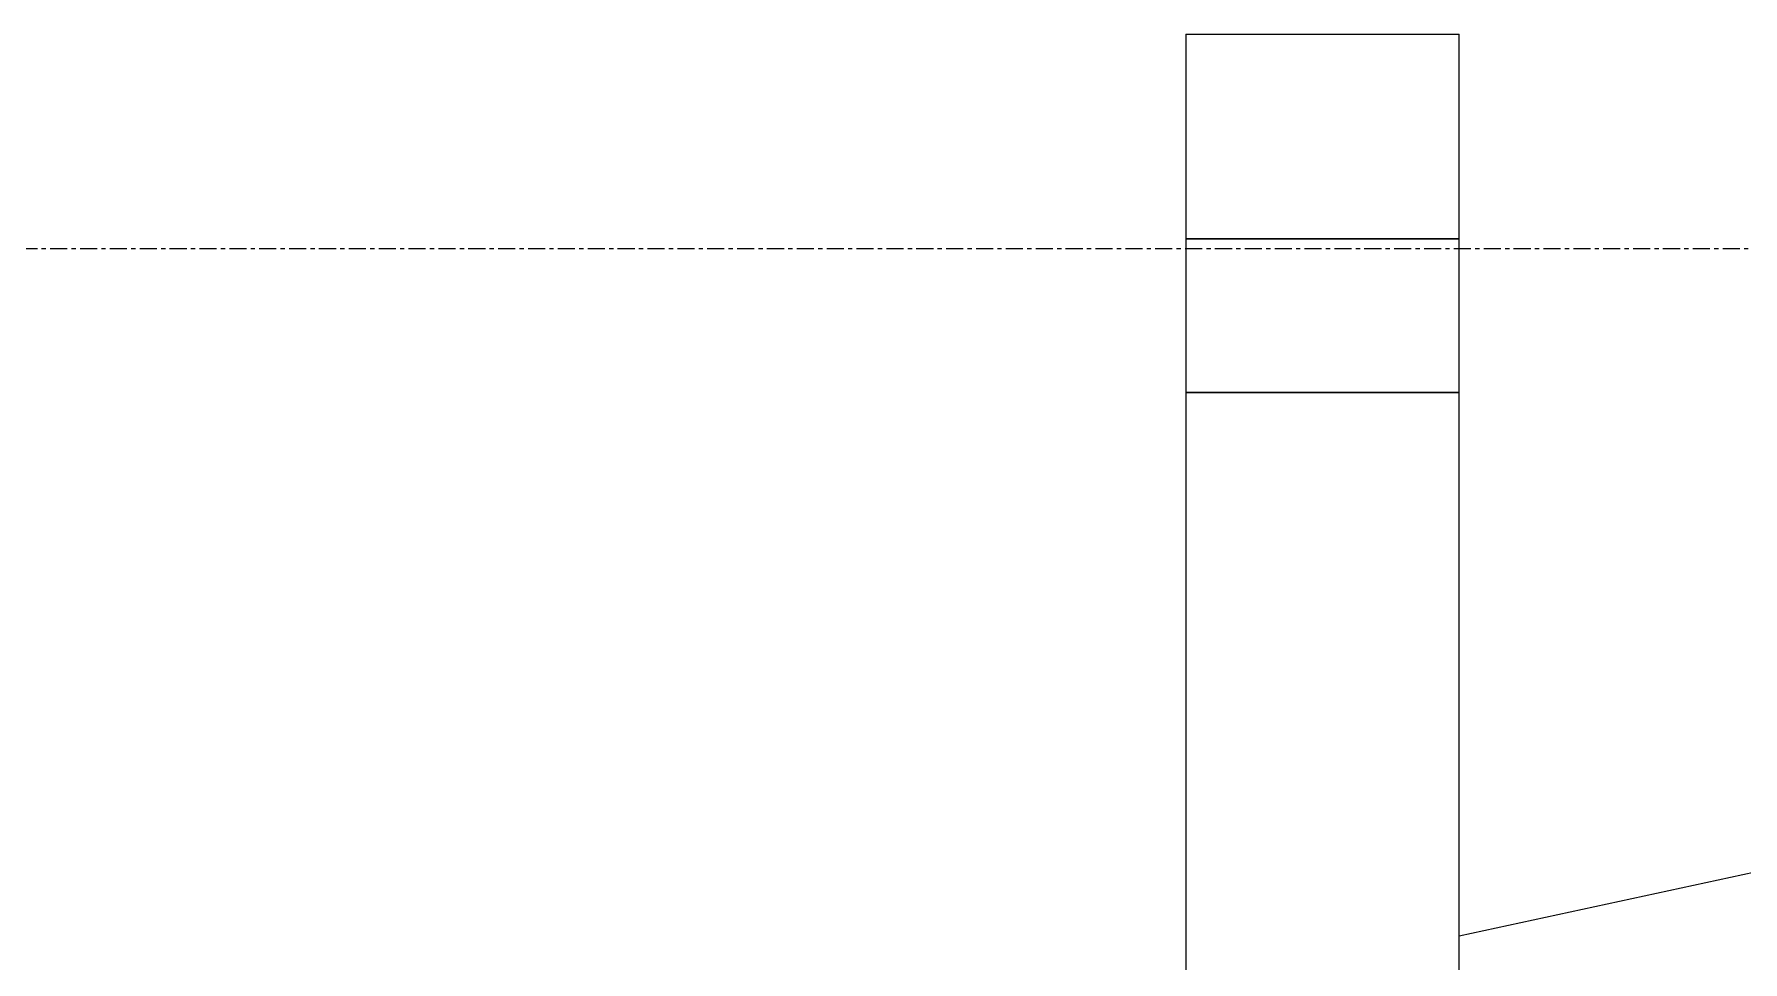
# Model space of a CAD drawing. Header units: inches. Extents: x 9661 to 15313, y -314 to 660.
# Drawn here: x 13186.8 to 13236.9, y -20.9 to 6.3 of the extents above; entities that cross this region are included whole.
import ezdxf

# ---------------------------------------------------------------- set-up
doc = ezdxf.new("R2010")
doc.units = ezdxf.units.IN
doc.header["$MEASUREMENT"] = 0
doc.linetypes.add('Grid Line 1_2_', pattern=[0.875, 0.5, -0.125, 0.125, -0.125])
for name, color, linetype, lineweight in [('0-5', 130, 'Continuous', 5), ('A-FLOR-LEVL-1', 51, 'Grid Line 1_2_', 9), ('C-TOPO-2', 55, 'Continuous', 9), ('E-LITE-EQPM-1', 55, 'Continuous', 9)]:
    doc.layers.add(name, color=color, linetype=linetype, lineweight=lineweight)

# ---------------------------------------------------------------- blocks, each defined once
blk = doc.blocks.new('CTR  - Topography_rvt-2-BUILDING SECTION - NORTH_SOUTH AT ELEVATOR AND COURTYARD - LOOKING EAST')
at = {"layer": 'C-TOPO-2'}
blk.add_line((-3858.232, -12.976), (-3891.313, -20.144), dxfattribs=at)
blk = doc.blocks.new('Pathway_Cooper_McGraw-Edison _BSC-BRC_Round - Pathway_Cooper_McGraw-Edison _BSC-BRC_Round-2028611-BUILDING SECTION - NORTH_SOUTH AT ELEVATOR AND COURTYARD - LOOKING EAST')
at = {"layer": 'E-LITE-EQPM-1'}
for p, q in [((-3997.716, 6.281), (-3997.716, 0.281)), ((-3997.716, 6.281), (-3989.716, 6.281)), ((-3989.716, 0.281), (-3989.716, 6.281)), ((-3989.716, 0.281), (-3997.716, 0.281)), ((-3997.716, 0.281), (-3997.716, -4.219)), ((-3997.716, 0.281), (-3989.716, 0.281)), ((-3989.716, -4.219), (-3989.716, 0.281)), ((-3989.716, -4.219), (-3997.716, -4.219)), ((-3997.716, -4.219), (-3997.716, -29.719)), ((-3997.716, -4.219), (-3989.716, -4.219)), ((-3989.716, -29.719), (-3989.716, -4.219)), ((-3989.716, -29.719), (-3997.716, -29.719))]:
    blk.add_line(p, q, dxfattribs=at)

msp = doc.modelspace()

# ---------------------------------------------------------------- linework, layer by layer
at = {"layer": 'A-FLOR-LEVL-1'}
msp.add_line((12951.92718, 0), (15288.94326, 0), dxfattribs=at)

# ---------------------------------------------------------------- block references
at = {"layer": '0-5'}
msp.add_blockref('CTR  - Topography_rvt-2-BUILDING SECTION - NORTH_SOUTH AT ELEVATOR AND COURTYARD - LOOKING EAST', (17119.89164, 0), dxfattribs=at)
at = {"layer": 'E-LITE-EQPM-1'}
msp.add_blockref('Pathway_Cooper_McGraw-Edison _BSC-BRC_Round - Pathway_Cooper_McGraw-Edison _BSC-BRC_Round-2028611-BUILDING SECTION - NORTH_SOUTH AT ELEVATOR AND COURTYARD - LOOKING EAST', (17218.29418, 0), dxfattribs=at)

doc.saveas('drawing.dxf')
